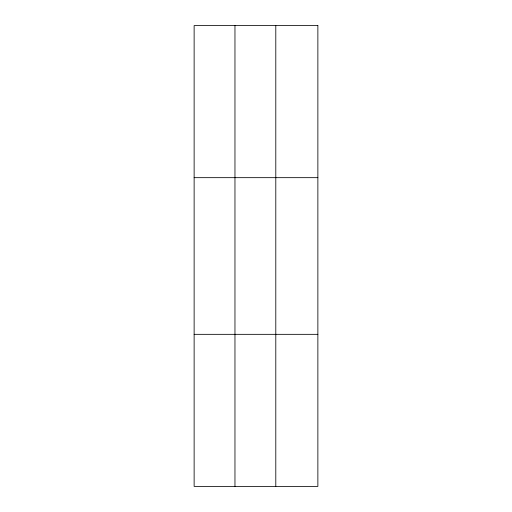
<?xml version="1.0" encoding="UTF-8"?>
<svg xmlns="http://www.w3.org/2000/svg" width="512" height="512" viewBox="0 0 512 512"><rect width="100%" height="100%" fill="white"/><g stroke="black" fill="none" stroke-linecap="round" stroke-linejoin="round"><path stroke-width="0.77" d="M234.963 486.4L234.963 25.6M275.795 486.4L275.795 25.6M194.131 177.664L317.869 177.664M194.131 334.336L317.869 334.336M317.869 25.6L317.869 486.4L194.131 486.4L194.131 25.6L317.869 25.6"/></g></svg>
